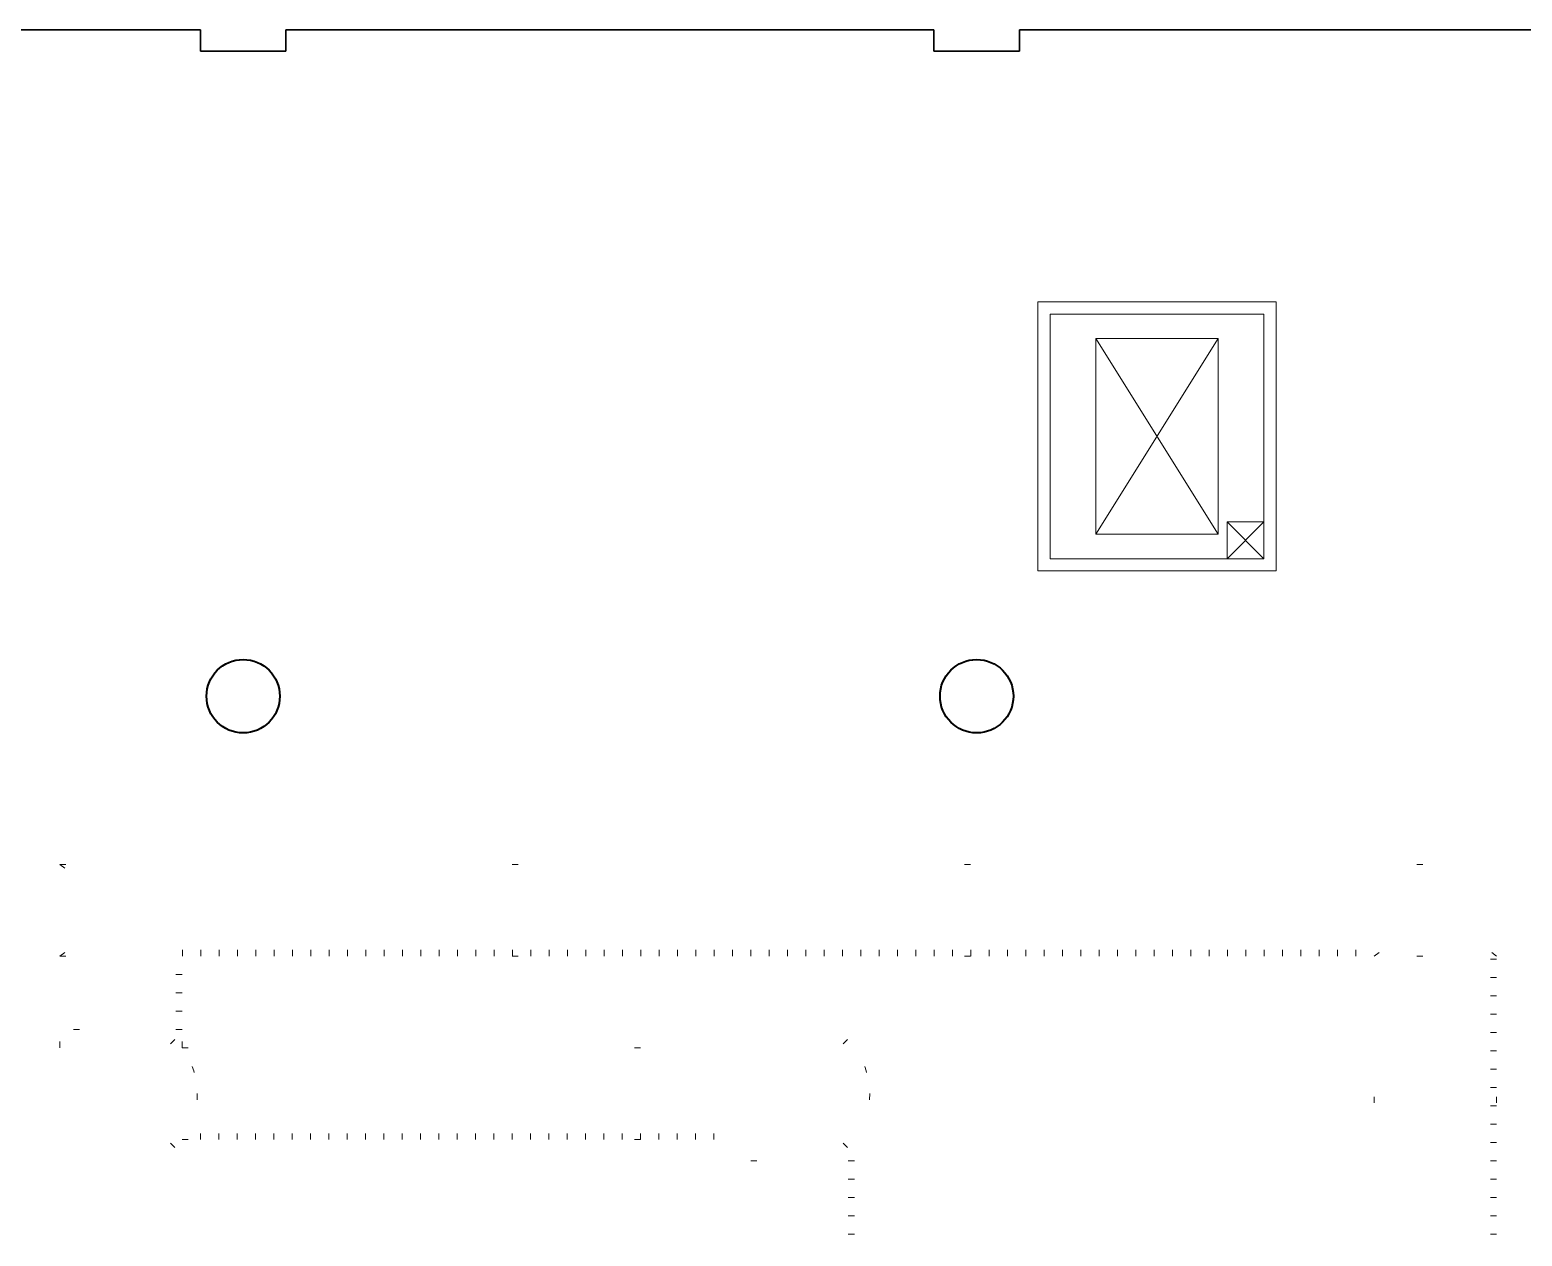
# Model space of a CAD drawing. Header units: metres. Extents: x 1807 to 3745, y 842 to 1968.
# Drawn here: x 3587.51 to 3611.92, y 1323.17 to 1342.9 of the extents above; entities that cross this region are included whole.
import ezdxf

# ---------------------------------------------------------------- set-up
doc = ezdxf.new("R2010")
doc.units = ezdxf.units.M
doc.header["$MEASUREMENT"] = 0
doc.linetypes.add('DGN1', pattern=[7.299439, 0, -7.299439])
doc.layers.add('Level 1', color=7, linetype='Continuous', lineweight=0)

msp = doc.modelspace()

# ---------------------------------------------------------------- linework, layer by layer
at = {"layer": 'Level 1', "color": 7, "linetype": 'Continuous', "lineweight": 30}
for p, q in [((3579.349, 1342.9), (3590.299, 1342.9)), ((3590.299, 1342.9), (3590.299, 1342.55)), ((3591.699, 1342.9), (3602.299, 1342.9)), ((3591.699, 1342.55), (3591.699, 1342.9)), ((3602.299, 1342.9), (3602.299, 1342.55)), ((3603.699, 1342.9), (3614.299, 1342.9)), ((3603.699, 1342.55), (3603.699, 1342.9)), ((3590.299, 1342.55), (3591.699, 1342.55)), ((3602.299, 1342.55), (3603.699, 1342.55))]:
    msp.add_line(p, q, dxfattribs=at)
at = {"layer": 'Level 1', "color": 7, "linetype": 'Continuous', "lineweight": 0}
for p, q in [((3590.299, 1342.9), (3579.349, 1342.9)), ((3590.299, 1342.55), (3590.299, 1342.9)), ((3602.299, 1342.9), (3591.699, 1342.9)), ((3591.699, 1342.9), (3591.699, 1342.55)), ((3602.299, 1342.55), (3602.299, 1342.9)), ((3614.299, 1342.9), (3603.699, 1342.9)), ((3603.699, 1342.9), (3603.699, 1342.55)), ((3591.699, 1342.55), (3590.299, 1342.55)), ((3603.699, 1342.55), (3602.299, 1342.55))]:
    msp.add_line(p, q, dxfattribs=at)
at = {"layer": 'Level 1', "color": 7, "linetype": 'Continuous', "lineweight": 13}
for p, q in [((3603.999, 1334.05), (3603.999, 1338.45)), ((3603.999, 1338.45), (3607.899, 1338.45)), ((3607.899, 1338.45), (3607.899, 1334.05)), ((3604.199, 1334.25), (3604.199, 1338.25)), ((3604.199, 1338.25), (3607.699, 1338.25)), ((3607.699, 1334.25), (3607.699, 1338.25)), ((3606.949, 1334.652), (3604.949, 1337.852)), ((3604.949, 1334.652), (3606.949, 1337.852)), ((3606.949, 1337.852), (3604.949, 1337.852)), ((3604.949, 1337.852), (3604.949, 1334.652)), ((3606.949, 1334.652), (3606.949, 1337.852)), ((3607.099, 1334.85), (3607.699, 1334.25)), ((3607.099, 1334.25), (3607.699, 1334.85)), ((3607.099, 1334.25), (3607.099, 1334.85)), ((3607.099, 1334.85), (3607.699, 1334.85)), ((3607.699, 1334.85), (3607.699, 1334.25)), ((3604.949, 1334.652), (3606.949, 1334.652)), ((3604.199, 1334.25), (3607.699, 1334.25)), ((3607.699, 1334.25), (3607.099, 1334.25)), ((3603.999, 1334.05), (3607.899, 1334.05))]:
    msp.add_line(p, q, dxfattribs=at)
at = {"layer": 'Level 1', "color": 7, "linetype": 'DGN1', "lineweight": 0}
for p, q in [((3587.999, 1329.25), (3611.504, 1329.25)), ((3587.999, 1326.25), (3587.999, 1329.25)), ((3587.999, 1329.25), (3589.999, 1327.75)), ((3587.999, 1327.75), (3589.999, 1329.25)), ((3589.999, 1326.25), (3589.999, 1329.25)), ((3590.004, 1327.75), (3590.004, 1329.25)), ((3590.304, 1327.75), (3590.304, 1329.25)), ((3590.604, 1327.75), (3590.604, 1329.25)), ((3590.904, 1327.75), (3590.904, 1329.25)), ((3591.204, 1327.75), (3591.204, 1329.25)), ((3591.504, 1327.75), (3591.504, 1329.25)), ((3591.804, 1327.75), (3591.804, 1329.25)), ((3592.104, 1327.75), (3592.104, 1329.25)), ((3592.404, 1327.75), (3592.403, 1329.25)), ((3592.704, 1327.75), (3592.704, 1329.25)), ((3593.004, 1327.75), (3593.004, 1329.25)), ((3593.304, 1327.75), (3593.304, 1329.25)), ((3593.604, 1327.75), (3593.604, 1329.25)), ((3593.903, 1327.75), (3593.904, 1329.25)), ((3594.204, 1327.75), (3594.204, 1329.25)), ((3594.504, 1327.75), (3594.504, 1329.25)), ((3594.804, 1327.75), (3594.804, 1329.25)), ((3595.104, 1327.75), (3595.104, 1329.25)), ((3595.404, 1327.75), (3595.404, 1329.25)), ((3595.704, 1327.75), (3595.704, 1329.25)), ((3596.004, 1327.75), (3596.004, 1329.25)), ((3596.304, 1327.75), (3596.304, 1329.25)), ((3596.604, 1327.75), (3596.604, 1329.25)), ((3596.904, 1327.75), (3596.904, 1329.25)), ((3597.204, 1327.75), (3597.204, 1329.25)), ((3597.504, 1327.75), (3597.504, 1329.25)), ((3597.804, 1327.75), (3597.803, 1329.25)), ((3598.104, 1327.75), (3598.104, 1329.25)), ((3598.404, 1327.75), (3598.404, 1329.25)), ((3598.704, 1327.75), (3598.704, 1329.25)), ((3599.004, 1327.75), (3599.004, 1329.25)), ((3599.304, 1327.75), (3599.304, 1329.25)), ((3599.604, 1327.75), (3599.604, 1329.25)), ((3599.904, 1327.75), (3599.904, 1329.25)), ((3600.204, 1327.75), (3600.204, 1329.25)), ((3600.504, 1327.75), (3600.504, 1329.25)), ((3600.804, 1327.75), (3600.804, 1329.25)), ((3601.104, 1327.75), (3601.104, 1329.25)), ((3601.404, 1327.75), (3601.404, 1329.25)), ((3601.704, 1327.75), (3601.704, 1329.25)), ((3602.003, 1327.75), (3602.004, 1329.25)), ((3602.304, 1327.75), (3602.304, 1329.25)), ((3602.604, 1327.75), (3602.604, 1329.25)), ((3602.904, 1327.75), (3602.904, 1329.25)), ((3603.204, 1327.75), (3603.204, 1329.25)), ((3603.504, 1327.75), (3603.504, 1329.25)), ((3603.804, 1327.75), (3603.803, 1329.25)), ((3604.104, 1327.75), (3604.104, 1329.25)), ((3604.404, 1327.75), (3604.404, 1329.25)), ((3604.704, 1327.75), (3604.704, 1329.25)), ((3605.004, 1327.75), (3605.004, 1329.25)), ((3605.303, 1327.75), (3605.304, 1329.25)), ((3605.604, 1327.75), (3605.604, 1329.25)), ((3605.904, 1327.75), (3605.903, 1329.25)), ((3606.204, 1327.75), (3606.204, 1329.25)), ((3606.504, 1327.75), (3606.504, 1329.25)), ((3606.804, 1327.75), (3606.804, 1329.25)), ((3607.104, 1327.75), (3607.104, 1329.25)), ((3607.404, 1327.75), (3607.404, 1329.25)), ((3607.704, 1327.75), (3607.704, 1329.25)), ((3608.004, 1327.75), (3608.004, 1329.25)), ((3608.304, 1327.75), (3608.304, 1329.25)), ((3608.604, 1327.75), (3608.604, 1329.25)), ((3608.904, 1327.75), (3608.904, 1329.25)), ((3609.204, 1327.75), (3609.203, 1329.25)), ((3609.498, 1295.75), (3609.504, 1329.25)), ((3611.504, 1327.75), (3609.504, 1329.25)), ((3609.504, 1327.75), (3611.504, 1329.25)), ((3611.498, 1295.75), (3611.504, 1329.25)), ((3587.999, 1327.75), (3611.504, 1327.75)), ((3588.006, 1327.75), (3587.999, 1327.75)), ((3611.504, 1327.7), (3609.502, 1327.7)), ((3589.999, 1327.45), (3587.999, 1327.45)), ((3611.504, 1327.4), (3609.502, 1327.4)), ((3589.999, 1327.15), (3587.999, 1327.15)), ((3611.504, 1327.1), (3609.502, 1327.1)), ((3589.999, 1326.85), (3587.999, 1326.85)), ((3611.504, 1326.8), (3609.502, 1326.8)), ((3588.321, 1326.55), (3587.999, 1326.55)), ((3589.883, 1324.616), (3588.115, 1326.384)), ((3589.883, 1326.384), (3588.115, 1324.616)), ((3589.999, 1326.55), (3589.677, 1326.55)), ((3600.883, 1324.616), (3599.115, 1326.384)), ((3600.883, 1326.384), (3599.115, 1324.616)), ((3611.504, 1326.5), (3609.502, 1326.5)), ((3589.999, 1326.25), (3598.999, 1326.25)), ((3590.299, 1324.75), (3590.299, 1326.25)), ((3590.599, 1324.75), (3590.599, 1326.25)), ((3590.899, 1324.75), (3590.899, 1326.25)), ((3591.199, 1324.75), (3591.199, 1326.25)), ((3591.499, 1324.75), (3591.499, 1326.25)), ((3591.799, 1324.75), (3591.799, 1326.25)), ((3592.099, 1324.75), (3592.099, 1326.25)), ((3592.399, 1324.75), (3592.399, 1326.25)), ((3592.699, 1324.75), (3592.699, 1326.25)), ((3592.999, 1324.75), (3592.999, 1326.25)), ((3593.299, 1324.75), (3593.299, 1326.25)), ((3593.599, 1324.75), (3593.599, 1326.25)), ((3593.899, 1324.75), (3593.899, 1326.25)), ((3594.199, 1324.75), (3594.199, 1326.25)), ((3594.499, 1324.75), (3594.499, 1326.25)), ((3594.799, 1324.75), (3594.799, 1326.25)), ((3595.099, 1324.75), (3595.099, 1326.25)), ((3595.399, 1324.75), (3595.399, 1326.25)), ((3595.699, 1324.75), (3595.699, 1326.25)), ((3595.999, 1324.75), (3595.999, 1326.25)), ((3596.299, 1324.75), (3596.299, 1326.25)), ((3596.599, 1324.75), (3596.599, 1326.25)), ((3596.899, 1324.75), (3596.899, 1326.25)), ((3597.199, 1324.75), (3597.199, 1326.25)), ((3597.499, 1324.75), (3597.499, 1326.25)), ((3597.799, 1324.75), (3597.799, 1326.25)), ((3598.099, 1324.75), (3598.099, 1326.25)), ((3598.399, 1324.75), (3598.399, 1326.25)), ((3598.699, 1324.75), (3598.699, 1326.25)), ((3611.504, 1326.2), (3609.502, 1326.2)), ((3611.504, 1325.9), (3609.502, 1325.9)), ((3611.504, 1325.6), (3609.502, 1325.6)), ((3611.504, 1325.3), (3609.502, 1325.3)), ((3611.504, 1325), (3609.502, 1325)), ((3589.999, 1324.75), (3598.999, 1324.75)), ((3598.999, 1313.25), (3598.999, 1324.75)), ((3600.999, 1313.25), (3600.999, 1324.75)), ((3611.504, 1324.7), (3609.502, 1324.7)), ((3599.405, 1324.4), (3598.999, 1324.4)), ((3600.999, 1324.4), (3600.593, 1324.4)), ((3611.504, 1324.4), (3609.502, 1324.4)), ((3600.999, 1324.1), (3598.999, 1324.1)), ((3611.504, 1324.1), (3609.502, 1324.1)), ((3600.999, 1323.8), (3598.999, 1323.8)), ((3611.504, 1323.8), (3609.502, 1323.8)), ((3600.999, 1323.5), (3598.999, 1323.5)), ((3611.504, 1323.5), (3609.502, 1323.5)), ((3600.999, 1323.2), (3598.999, 1323.2)), ((3611.504, 1323.2), (3609.502, 1323.2))]:
    msp.add_line(p, q, dxfattribs=at)
at = {"layer": 'Level 1', "color": 7, "linetype": 'Continuous', "lineweight": 40}
for centre in [(3590.999, 1332), (3602.999, 1332)]:
    msp.add_circle(centre, 0.6, dxfattribs=at)
at = {"layer": 'Level 1', "color": 7, "linetype": 'Continuous', "lineweight": 0}
for centre in [(3590.999, 1332), (3602.999, 1332)]:
    msp.add_circle(centre, 0.6, dxfattribs=at)
at = {"layer": 'Level 1', "color": 7, "linetype": 'DGN1', "lineweight": 0}
for centre in [(3588.999, 1325.5), (3599.999, 1325.5)]:
    msp.add_circle(centre, 1.25, dxfattribs=at)

doc.saveas('drawing.dxf')
